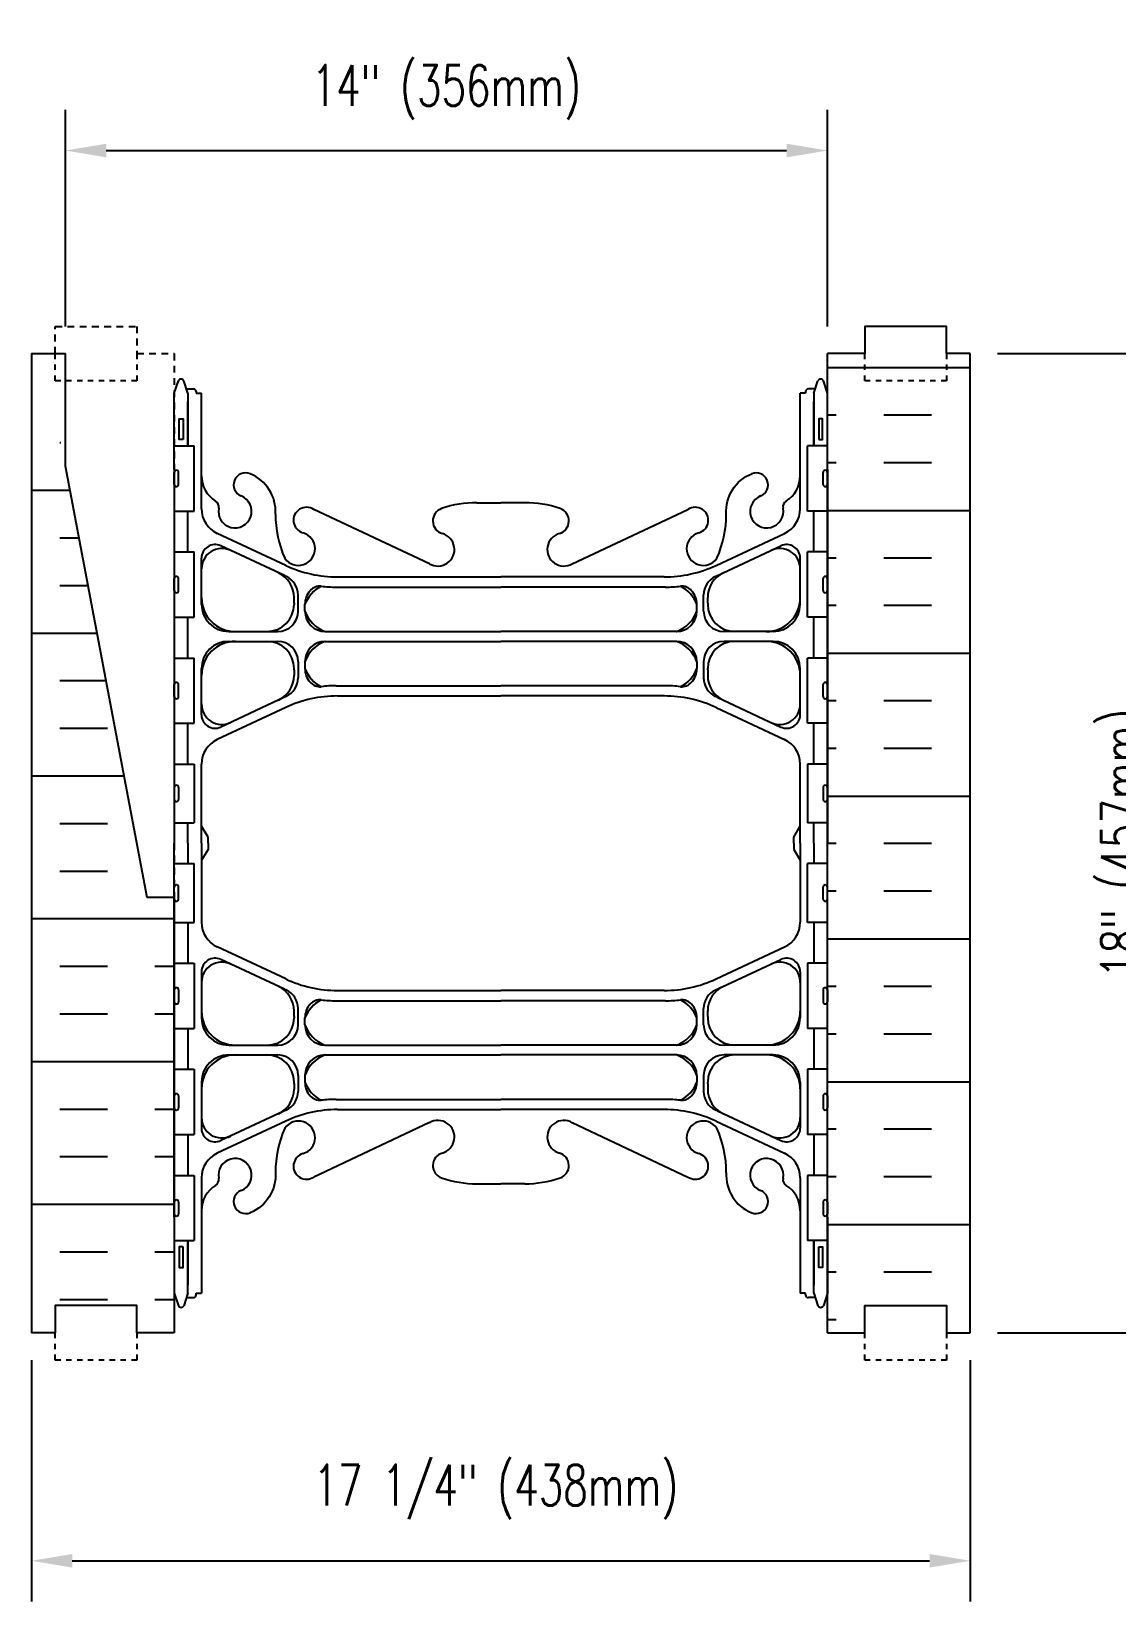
# Model space of a CAD drawing. Header units: inches. Extents: x 413.3 to 468.2, y 197.8 to 251.7.
# Drawn here: x 428.63 to 448.57, y 197.76 to 226.62 of the extents above; entities that cross this region are included whole.
import ezdxf

# ---------------------------------------------------------------- set-up
doc = ezdxf.new("R2010")
doc.units = ezdxf.units.IN
doc.header["$MEASUREMENT"] = 0
doc.linetypes.add('DASHED2', pattern=[0.375, 0.25, -0.125])
doc.linetypes.add('HIDDEN2', pattern=[0.1875, 0.125, -0.0625])
for name, color, linetype in [('HATCH', 12, 'Continuous'), ('Hidden2', 12, 'HIDDEN2'), ('line25', 2, 'Continuous'), ('LINE50', 5, 'Continuous'), ('LINE9', 9, 'Continuous'), ('TEXT', 4, 'Continuous'), ('Web_Edge', 9, 'Continuous')]:
    doc.layers.add(name, color=color, linetype=linetype)
doc.styles.add('DIM', font='romans.shx', dxfattribs={"width": 0.7})
doc.dimstyles.new('ext_8', dxfattribs={"dimscale": 8, "dimtxt": 0.09375, "dimasz": 0.09375, "dimexe": 0.09375, "dimexo": 0.0625, "dimgap": 0.0625, "dimtad": 1, "dimdec": 3, "dimzin": 3, "dimdsep": 46, "dimlunit": 4, "dimtxsty": 'DIM', "dimcen": 0.09, "dimdle": 0.09375, "dimclrt": 4, "dimadec": 0, "dimazin": 0, "dimtfac": 1, "dimtdec": 3, "dimtmove": 2, "dimatfit": 3, "dimfxl": 0, "dimfrac": 2, "dimtolj": 1, "dimtzin": 0, "dimarcsym": 0})

# ---------------------------------------------------------------- blocks, each defined once
blk = doc.blocks.new('*D32')
at = {"layer": 'Defpoints', "color": 0}
for p in [(445.883, 220.696), (445.883, 202.696), (449.895, 202.696)]:
    blk.add_point(p, dxfattribs=at)
at = {"layer": 'TEXT', "color": 0, "lineweight": -2}
for p, q in [((446.383, 220.696), (450.645, 220.696)), ((449.895, 219.946), (449.895, 203.446)), ((446.383, 202.696), (450.645, 202.696))]:
    blk.add_line(p, q, dxfattribs=at)
at = {"layer": 'TEXT', "color": 0}
for points in [[(449.77, 219.946), (450.02, 219.946), (449.895, 220.696)], [(449.77, 203.446), (450.02, 203.446), (449.895, 202.696)]]:
    blk.add_solid(points, dxfattribs=at)
at = {"layer": 'TEXT', "color": 4, "insert": (448.786, 211.696), "char_height": 0.75, "attachment_point": 5, "rotation": 90, "style": 'DIM'}
blk.add_mtext('\\A1;18" (457mm)', dxfattribs=at)
blk = doc.blocks.new('*D33')
at = {"layer": 'Defpoints', "color": 0}
for p in [(443.258, 224.429), (429.258, 220.696), (443.258, 220.696)]:
    blk.add_point(p, dxfattribs=at)
at = {"layer": 'TEXT', "color": 0, "lineweight": -2}
for p, q in [((429.258, 221.196), (429.258, 225.179)), ((443.258, 221.196), (443.258, 225.179)), ((430.008, 224.429), (442.508, 224.429))]:
    blk.add_line(p, q, dxfattribs=at)
at = {"layer": 'TEXT', "color": 0}
for points in [[(430.008, 224.554), (430.008, 224.304), (429.258, 224.429)], [(442.508, 224.554), (442.508, 224.304), (443.258, 224.429)]]:
    blk.add_solid(points, dxfattribs=at)
at = {"layer": 'TEXT', "color": 4, "insert": (436.258, 225.5), "char_height": 0.75, "attachment_point": 5, "style": 'DIM'}
blk.add_mtext('\\A1;14" (356mm)', dxfattribs=at)
blk = doc.blocks.new('*D34')
at = {"layer": 'Defpoints', "color": 0}
for p in [(428.633, 202.696), (445.883, 202.696), (445.883, 198.506)]:
    blk.add_point(p, dxfattribs=at)
at = {"layer": 'TEXT', "color": 0, "lineweight": -2}
for p, q in [((428.633, 202.196), (428.633, 197.756)), ((445.883, 202.196), (445.883, 197.756)), ((429.383, 198.506), (445.133, 198.506))]:
    blk.add_line(p, q, dxfattribs=at)
at = {"layer": 'TEXT', "color": 0}
for points in [[(429.383, 198.631), (429.383, 198.381), (428.633, 198.506)], [(445.133, 198.631), (445.133, 198.381), (445.883, 198.506)]]:
    blk.add_solid(points, dxfattribs=at)
at = {"layer": 'TEXT', "color": 4, "insert": (437.167, 199.771), "char_height": 0.75, "attachment_point": 5, "style": 'DIM'}
blk.add_mtext('\\A1;17 1/4" (438mm)', dxfattribs=at)

msp = doc.modelspace()

# ---------------------------------------------------------------- hatches: boundary and pattern name
at = {"layer": 'HATCH'}
h = msp.add_hatch(dxfattribs=at)
h.set_pattern_fill('INSUL', color=256, scale=7, style=0)
h.set_pattern_definition([(180, (3369.419, -194.3136), (0, 2.625), []), (180, (3369.419, -193.4386), (0, 2.625), [0.875, -0.875]), (180, (3369.419, -192.5636), (0, 2.625), [0.875, -0.875])])
h.paths.add_polyline_path([(445.8825, 202.6959), (445.445, 202.6959), (445.445, 203.1959), (443.945, 203.1959), (443.945, 202.6959), (443.2575, 202.6959), (443.2575, 220.6959), (443.945, 220.6959), (443.945, 221.1959), (445.445, 221.1959), (445.445, 220.6959), (445.8825, 220.6959)])
h = msp.add_hatch(dxfattribs=at)
h.set_pattern_fill('INSUL', color=256, scale=7, style=0)
h.set_pattern_definition([(0, (-2498.5994, -249.0668), (0, 2.625), []), (0, (-2498.5994, -248.1918), (0, 2.625), [0.875, -0.875]), (0, (-2498.5994, -247.3168), (0, 2.625), [0.875, -0.875])])
edge = h.paths.add_edge_path()
edge.add_line((431.2575, 210.6959), (430.7575, 210.6959))
edge.add_line((430.7575, 210.6959), (429.0075, 219.9459))
edge.add_line((429.0075, 219.9459), (429.0075, 220.6959))
edge.add_line((429.0075, 220.6959), (428.6325, 220.6959))
edge.add_line((428.6325, 220.6959), (428.6325, 202.6959))
edge.add_line((428.6325, 202.6959), (429.07, 202.6959))
edge.add_line((429.07, 202.6959), (429.07, 203.1959))
edge.add_line((429.07, 203.1959), (430.57, 203.1959))
edge.add_line((430.57, 203.1959), (430.57, 202.6959))
edge.add_line((430.57, 202.6959), (431.0075, 202.6959))
edge.add_line((431.2575, 210.6959), (431.2575, 202.6959))

# ---------------------------------------------------------------- linework, layer by layer
at = {"layer": 'Hidden2'}
msp.add_lwpolyline([(429.0075, 220.6959), (429.07, 220.6959), (429.07, 221.1959), (430.57, 221.1959), (430.57, 220.6959), (431.2575, 220.6959), (431.2575, 210.6959)], dxfattribs=at)
at = {"layer": 'line25'}
for p, q in [((443.2575, 202.6959), (443.2575, 220.6959)), ((431.2575, 219.0009), (431.6225, 219.0009)), ((431.6225, 217.8009), (431.6225, 219.0009)), ((443.2575, 219.0009), (442.8926, 219.0009)), ((442.8926, 217.8009), (442.8926, 219.0009)), ((431.2575, 218.2909), (431.2575, 218.5109)), ((431.2975, 218.5509), (431.2975, 218.5509)), ((431.3375, 218.2909), (431.3375, 218.5109)), ((443.1775, 218.2909), (443.1775, 218.5109)), ((443.2175, 218.5509), (443.2175, 218.5509)), ((443.2575, 218.2909), (443.2575, 218.5109)), ((431.2575, 218.4559), (431.2575, 218.4559)), ((431.2575, 218.3459), (431.2575, 218.3459)), ((431.2975, 218.2509), (431.2975, 218.2509)), ((443.2175, 218.2509), (443.2175, 218.2509)), ((443.2575, 218.4559), (443.2575, 218.4559)), ((443.2575, 218.3459), (443.2575, 218.3459)), ((431.2575, 217.8009), (431.6225, 217.8009)), ((443.2575, 217.8009), (442.8926, 217.8009)), ((431.2575, 217.0509), (431.6225, 217.0509)), ((431.6225, 215.8509), (431.6225, 217.0509)), ((443.2575, 217.0509), (442.8926, 217.0509)), ((442.8926, 215.8509), (442.8926, 217.0509)), ((431.2575, 216.3409), (431.2575, 216.5609)), ((431.2575, 216.5059), (431.2575, 216.5059)), ((431.2975, 216.6009), (431.2975, 216.6009)), ((431.3375, 216.3409), (431.3375, 216.5609)), ((443.1775, 216.3409), (443.1775, 216.5609)), ((443.2175, 216.6009), (443.2175, 216.6009)), ((443.2575, 216.3409), (443.2575, 216.5609)), ((443.2575, 216.5059), (443.2575, 216.5059)), ((431.2575, 216.3959), (431.2575, 216.3959)), ((431.2975, 216.3009), (431.2975, 216.3009)), ((443.2175, 216.3009), (443.2175, 216.3009)), ((443.2575, 216.3959), (443.2575, 216.3959)), ((431.2575, 215.8509), (431.6225, 215.8509)), ((443.2575, 215.8509), (442.8926, 215.8509)), ((431.2575, 215.1009), (431.6225, 215.1009)), ((431.6225, 213.9009), (431.6225, 215.1009)), ((443.2575, 215.1009), (442.8926, 215.1009)), ((442.8926, 213.9009), (442.8926, 215.1009)), ((431.2575, 214.3909), (431.2575, 214.6109)), ((431.2575, 214.5559), (431.2575, 214.5559)), ((431.2975, 214.6509), (431.2975, 214.6509)), ((431.3375, 214.3909), (431.3375, 214.6109)), ((443.1775, 214.3909), (443.1775, 214.6109)), ((443.2175, 214.6509), (443.2175, 214.6509)), ((443.2575, 214.3909), (443.2575, 214.6109)), ((443.2575, 214.5559), (443.2575, 214.5559)), ((431.2575, 214.4459), (431.2575, 214.4459)), ((431.2975, 214.3509), (431.2975, 214.3509)), ((443.2175, 214.3509), (443.2175, 214.3509)), ((443.2575, 214.4459), (443.2575, 214.4459)), ((431.2575, 213.9009), (431.6225, 213.9009)), ((443.2575, 213.9009), (442.8926, 213.9009)), ((431.2575, 213.1509), (431.6225, 213.1509)), ((431.6225, 213.1509), (431.6225, 212.0709)), ((443.2575, 213.1509), (442.8926, 213.1509)), ((442.8926, 213.1509), (442.8926, 212.0709)), ((431.2575, 212.7209), (431.2575, 212.5009)), ((431.2975, 212.7609), (431.2975, 212.7609)), ((431.3375, 212.7209), (431.3375, 212.5009)), ((443.1775, 212.7209), (443.1775, 212.5009)), ((443.2175, 212.7609), (443.2175, 212.7609)), ((443.2575, 212.7209), (443.2575, 212.5009)), ((431.2575, 212.6659), (431.2575, 212.6659)), ((431.2575, 212.5559), (431.2575, 212.5559)), ((431.2975, 212.4609), (431.2975, 212.4609)), ((443.2175, 212.4609), (443.2175, 212.4609)), ((443.2575, 212.6659), (443.2575, 212.6659)), ((443.2575, 212.5559), (443.2575, 212.5559)), ((431.2575, 212.0709), (431.6225, 212.0709)), ((443.2575, 212.0709), (442.8926, 212.0709)), ((431.2575, 211.3209), (431.6225, 211.3209)), ((431.6225, 210.2409), (431.6225, 211.3209)), ((443.2575, 211.3209), (442.8926, 211.3209)), ((442.8926, 210.2409), (442.8926, 211.3209)), ((431.2575, 210.6709), (431.2575, 210.8909)), ((431.2575, 210.8359), (431.2575, 210.8359)), ((431.2575, 210.7259), (431.2575, 210.7259)), ((431.2975, 210.9309), (431.2975, 210.9309)), ((431.3375, 210.6709), (431.3375, 210.8909)), ((443.1775, 210.6709), (443.1775, 210.8909)), ((443.2175, 210.9309), (443.2175, 210.9309)), ((443.2575, 210.6709), (443.2575, 210.8909)), ((443.2575, 210.8359), (443.2575, 210.8359)), ((443.2575, 210.7259), (443.2575, 210.7259)), ((431.2575, 210.6959), (431.2575, 202.6959)), ((431.2975, 210.6309), (431.2975, 210.6309)), ((443.2175, 210.6309), (443.2175, 210.6309)), ((431.2575, 210.2409), (431.6225, 210.2409)), ((443.2575, 210.2409), (442.8926, 210.2409)), ((431.2575, 209.4909), (431.6225, 209.4909)), ((431.6225, 209.4909), (431.6225, 208.2909)), ((443.2575, 209.4909), (442.8926, 209.4909)), ((442.8926, 209.4909), (442.8926, 208.2909)), ((431.2575, 209.0009), (431.2575, 208.7809)), ((431.2975, 209.0409), (431.2975, 209.0409)), ((431.3375, 209.0009), (431.3375, 208.7809)), ((443.1775, 209.0009), (443.1775, 208.7809)), ((443.2175, 209.0409), (443.2175, 209.0409)), ((443.2575, 209.0009), (443.2575, 208.7809)), ((431.2575, 208.9459), (431.2575, 208.9459)), ((431.2575, 208.8359), (431.2575, 208.8359)), ((431.2975, 208.7409), (431.2975, 208.7409)), ((443.2175, 208.7409), (443.2175, 208.7409)), ((443.2575, 208.9459), (443.2575, 208.9459)), ((443.2575, 208.8359), (443.2575, 208.8359)), ((431.2575, 208.2909), (431.6225, 208.2909)), ((443.2575, 208.2909), (442.8926, 208.2909)), ((431.2575, 207.5409), (431.6225, 207.5409)), ((431.6225, 207.5409), (431.6225, 206.3409)), ((443.2575, 207.5409), (442.8926, 207.5409)), ((442.8926, 207.5409), (442.8926, 206.3409)), ((431.2575, 207.0509), (431.2575, 206.8309)), ((431.2575, 206.9959), (431.2575, 206.9959)), ((431.3375, 207.0509), (431.3375, 206.8309)), ((443.1775, 207.0509), (443.1775, 206.8309)), ((443.2575, 207.0509), (443.2575, 206.8309)), ((443.2575, 206.9959), (443.2575, 206.9959)), ((431.2575, 206.8859), (431.2575, 206.8859)), ((431.2975, 206.7909), (431.2975, 206.7909)), ((443.2175, 206.7909), (443.2175, 206.7909)), ((443.2575, 206.8859), (443.2575, 206.8859)), ((431.2575, 206.3409), (431.6225, 206.3409)), ((443.2575, 206.3409), (442.8926, 206.3409)), ((431.2575, 205.5909), (431.6225, 205.5909)), ((431.6225, 205.5909), (431.6225, 204.3909)), ((443.2575, 205.5909), (442.8926, 205.5909)), ((442.8926, 205.5909), (442.8926, 204.3909)), ((431.2575, 205.1009), (431.2575, 204.8809)), ((431.2575, 205.0459), (431.2575, 205.0459)), ((431.2575, 204.9359), (431.2575, 204.9359)), ((431.2975, 205.1409), (431.2975, 205.1409)), ((431.3375, 205.1009), (431.3375, 204.8809)), ((443.1775, 205.1009), (443.1775, 204.8809)), ((443.2175, 205.1409), (443.2175, 205.1409)), ((443.2575, 205.1009), (443.2575, 204.8809)), ((443.2575, 205.0459), (443.2575, 205.0459)), ((443.2575, 204.9359), (443.2575, 204.9359)), ((431.2975, 204.8409), (431.2975, 204.8409)), ((443.2175, 204.8409), (443.2175, 204.8409)), ((431.2575, 204.3909), (431.6225, 204.3909)), ((443.2575, 204.3909), (442.8926, 204.3909))]:
    msp.add_line(p, q, dxfattribs=at)
for centre, start, end in [((431.2975, 218.5109), 90, 180), ((431.2975, 218.5109), 360, 90), ((443.2175, 218.5109), 90, 180), ((443.2175, 218.5109), 0, 90), ((431.2975, 218.2909), 180, 270), ((431.2975, 218.2909), 270, 0), ((443.2175, 218.2909), 180, 270), ((443.2175, 218.2909), 270, 0), ((431.2975, 216.5609), 90, 180), ((431.2975, 216.5609), 360, 90), ((443.2175, 216.5609), 90, 180), ((443.2175, 216.5609), 0, 90), ((431.2975, 216.3409), 180, 270), ((431.2975, 216.3409), 270, 0), ((443.2175, 216.3409), 180, 270), ((443.2175, 216.3409), 270, 0), ((431.2975, 214.6109), 90, 180), ((431.2975, 214.6109), 360, 90), ((443.2175, 214.6109), 90, 180), ((443.2175, 214.6109), 0, 90), ((431.2975, 214.3909), 180, 270), ((431.2975, 214.3909), 270, 0), ((443.2175, 214.3909), 180, 270), ((443.2175, 214.3909), 270, 0), ((431.2975, 212.7209), 90, 180), ((431.2975, 212.7209), 0, 90), ((443.2175, 212.7209), 90, 180), ((443.2175, 212.7209), 360, 90), ((431.2975, 212.5009), 180, 270), ((431.2975, 212.5009), 270, 0), ((443.2175, 212.5009), 180, 270), ((443.2175, 212.5009), 270, 0), ((431.2975, 210.8909), 90, 180), ((431.2975, 210.8909), 360, 90), ((443.2175, 210.8909), 90, 180), ((443.2175, 210.8909), 0, 90), ((431.2975, 210.6709), 180, 270), ((431.2975, 210.6709), 270, 0), ((443.2175, 210.6709), 180, 270), ((443.2175, 210.6709), 270, 0), ((431.2975, 209.0009), 90, 180), ((431.2975, 209.0009), 0, 90), ((443.2175, 209.0009), 90, 180), ((443.2175, 209.0009), 360, 90), ((431.2975, 208.7809), 180, 270), ((431.2975, 208.7809), 270, 0), ((443.2175, 208.7809), 180, 270), ((443.2175, 208.7809), 270, 0), ((431.2975, 207.0509), 90, 180), ((431.2975, 207.0509), 0, 90), ((443.2175, 207.0509), 90, 180), ((443.2175, 207.0509), 360, 90), ((431.2975, 206.8309), 180, 270), ((431.2975, 206.8309), 270, 0), ((443.2175, 206.8309), 180, 270), ((443.2175, 206.8309), 270, 0), ((431.2975, 205.1009), 90, 180), ((431.2975, 205.1009), 0, 90), ((443.2175, 205.1009), 90, 180), ((443.2175, 205.1009), 360, 90), ((431.2975, 204.8809), 180, 270), ((431.2975, 204.8809), 270, 0), ((443.2175, 204.8809), 180, 270), ((443.2175, 204.8809), 270, 0)]:
    msp.add_arc(centre, 0.04, start, end, dxfattribs=at)
at = {"layer": 'LINE50'}
for p, q in [((428.6325, 220.6959), (428.6325, 220.6959)), ((428.6325, 220.6959), (428.6325, 202.6959)), ((428.6325, 220.6959), (429.2575, 220.6959)), ((445.8825, 202.6959), (445.8825, 220.6959))]:
    msp.add_line(p, q, dxfattribs=at)
for points in [[(445.8825, 220.6959), (445.445, 220.6959), (445.445, 221.1959), (443.945, 221.1959), (443.945, 220.6959), (443.2575, 220.6959)], [(431.2575, 210.6959), (430.7575, 210.6959), (429.2575, 218.6245), (429.2575, 220.6959)], [(431.2575, 202.6959), (430.57, 202.6959), (430.57, 203.1959), (429.07, 203.1959), (429.07, 202.6959), (428.6325, 202.6959)], [(443.2575, 202.6959), (443.945, 202.6959), (443.945, 203.1959), (445.445, 203.1959), (445.445, 202.6959), (445.8825, 202.6959)]]:
    msp.add_lwpolyline(points, dxfattribs=at)
at = {"layer": 'LINE9', "linetype": 'DASHED2', "ltscale": 0.15}
for points in [[(430.57, 220.6959), (430.57, 220.6959), (430.57, 220.1959), (429.07, 220.1959), (429.07, 220.6959), (429.07, 220.6959)], [(445.445, 220.6959), (445.445, 220.6959), (445.445, 220.1959), (443.945, 220.1959), (443.945, 220.6959), (443.945, 220.6959)], [(445.445, 220.6959), (445.445, 220.6959), (445.445, 220.1959), (443.945, 220.1959), (443.945, 220.6959), (443.945, 220.6959)], [(430.57, 202.6959), (430.57, 202.6959), (430.57, 202.1959), (429.07, 202.1959), (429.07, 202.6959), (429.07, 202.6959)], [(445.445, 202.6959), (445.445, 202.6959), (445.445, 202.1959), (443.945, 202.1959), (443.945, 202.6959), (443.945, 202.6959)]]:
    msp.add_lwpolyline(points, dxfattribs=at)
at = {"layer": 'Web_Edge'}
for p, q in [((431.2575, 219.9672), (431.3325, 220.1972)), ((431.5075, 219.9672), (431.4325, 220.1972)), ((431.4814, 220.0472), (431.6075, 220.0472)), ((431.5075, 219.9672), (431.5075, 219.0009)), ((431.6575, 219.9972), (431.6575, 219.9672)), ((431.6575, 219.9972), (431.6575, 219.9972)), ((431.6575, 219.9672), (431.7575, 219.9672)), ((431.7575, 217.8452), (431.7575, 219.9672)), ((442.7575, 217.8452), (442.7575, 219.9672)), ((442.8575, 219.9672), (442.7575, 219.9672)), ((442.8575, 219.9972), (442.8575, 219.9972)), ((442.8575, 219.9972), (442.8575, 219.9672)), ((443.0336, 220.0472), (442.9075, 220.0472)), ((443.0075, 219.9672), (443.0825, 220.1972)), ((443.0075, 219.9672), (443.0075, 219.0009)), ((443.2575, 219.9672), (443.1825, 220.1972)), ((436.8183, 217.9561), (437.2575, 217.9561)), ((437.6968, 217.9561), (437.2575, 217.9561)), ((435.9473, 216.8323), (433.8201, 217.8316)), ((438.5677, 216.8323), (440.6949, 217.8316)), ((433.3038, 216.8035), (432.0456, 217.3924)), ((441.2112, 216.8035), (442.4695, 217.3924)), ((433.2798, 216.616), (432.1135, 217.1618)), ((441.2353, 216.616), (442.4016, 217.1618)), ((431.7575, 216.0872), (431.7575, 216.9354)), ((442.7575, 216.0872), (442.7575, 216.9354)), ((434.2575, 216.5914), (437.2575, 216.5914)), ((440.2575, 216.5914), (437.2575, 216.5914)), ((433.4575, 216.1107), (433.4575, 216.2148)), ((433.5325, 215.9622), (433.5325, 216.2592)), ((434.2335, 216.4039), (437.2575, 216.4039)), ((440.2815, 216.4039), (437.2575, 216.4039)), ((440.9825, 215.9622), (440.9825, 216.2592)), ((441.0575, 216.1107), (441.0575, 216.2148)), ((433.4575, 216.1107), (433.4575, 216.0872)), ((433.6575, 215.9622), (433.6575, 216.0881)), ((440.8575, 215.9622), (440.8575, 216.0881)), ((441.0575, 216.1107), (441.0575, 216.0872)), ((432.2575, 215.5872), (433.1575, 215.5872)), ((432.2575, 215.4072), (433.1575, 215.4072)), ((434.0325, 215.5872), (437.2575, 215.5872)), ((434.0325, 215.4072), (437.2575, 215.4072)), ((440.4825, 215.5872), (437.2575, 215.5872)), ((440.4825, 215.4072), (437.2575, 215.4072)), ((442.2575, 215.5872), (441.3575, 215.5872)), ((442.2575, 215.4072), (441.3575, 215.4072)), ((433.5325, 215.0322), (433.5325, 214.7351)), ((433.6575, 215.0322), (433.6575, 214.9185)), ((433.6575, 215.0322), (433.6575, 214.9065)), ((440.8575, 215.0322), (440.8575, 214.9065)), ((440.8575, 215.0322), (440.8575, 214.9185)), ((440.9825, 215.0322), (440.9825, 214.7351)), ((431.7575, 214.0589), (431.7575, 214.9072)), ((433.4575, 214.8837), (433.4575, 214.9072)), ((433.4575, 214.8837), (433.4575, 214.7796)), ((441.0575, 214.8837), (441.0575, 214.9072)), ((441.0575, 214.8837), (441.0575, 214.7796)), ((442.7575, 214.0589), (442.7575, 214.9072)), ((434.2343, 214.5908), (437.2575, 214.5908)), ((440.2807, 214.5908), (437.2575, 214.5908)), ((433.3038, 214.1908), (432.0456, 213.602)), ((433.2806, 214.3787), (432.1135, 213.8325)), ((434.2575, 214.403), (437.2575, 214.403)), ((440.2575, 214.403), (437.2575, 214.403)), ((441.2112, 214.1908), (442.4695, 213.602)), ((441.2344, 214.3787), (442.4016, 213.8325)), ((431.7575, 211.6959), (431.7575, 213.1491)), ((442.7575, 211.6959), (442.7575, 213.1491)), ((431.8775, 211.8083), (431.7575, 212.0083)), ((431.8775, 211.8083), (431.7575, 212.0083)), ((442.6375, 211.8083), (442.7575, 212.0083)), ((442.6375, 211.8083), (442.7575, 212.0083)), ((431.7575, 211.6959), (431.7575, 210.2427)), ((431.8775, 211.5836), (431.7575, 211.3836)), ((431.8775, 211.5836), (431.7575, 211.3836)), ((431.8775, 211.6959), (431.8775, 211.8083)), ((431.8775, 211.6959), (431.8775, 211.8083)), ((431.8775, 211.6959), (431.8775, 211.5836)), ((431.8775, 211.6959), (431.8775, 211.5836)), ((442.6375, 211.6959), (442.6375, 211.8083)), ((442.6375, 211.6959), (442.6375, 211.8083)), ((442.6375, 211.6959), (442.6375, 211.5836)), ((442.6375, 211.6959), (442.6375, 211.5836)), ((442.6375, 211.5836), (442.7575, 211.3836)), ((442.6375, 211.5836), (442.7575, 211.3836)), ((442.7575, 211.6959), (442.7575, 210.2427)), ((433.3038, 209.201), (432.0456, 209.7898)), ((433.2806, 209.0131), (432.1135, 209.5593)), ((441.2112, 209.201), (442.4695, 209.7898)), ((441.2344, 209.0131), (442.4016, 209.5593)), ((431.7575, 209.3329), (431.7575, 208.4846)), ((442.7575, 209.3329), (442.7575, 208.4846)), ((434.2575, 208.9889), (437.2575, 208.9889)), ((440.2575, 208.9889), (437.2575, 208.9889)), ((434.2335, 208.801), (437.2575, 208.801)), ((440.2815, 208.801), (437.2575, 208.801)), ((433.4575, 208.5082), (433.4575, 208.6123)), ((433.4575, 208.5082), (433.4575, 208.4846)), ((433.5325, 208.3596), (433.5325, 208.6567)), ((433.6575, 208.3593), (433.6575, 208.4852)), ((440.8575, 208.3593), (440.8575, 208.4852)), ((440.9825, 208.3596), (440.9825, 208.6567)), ((441.0575, 208.5082), (441.0575, 208.6123)), ((441.0575, 208.5082), (441.0575, 208.4846)), ((432.2575, 207.9846), (433.1575, 207.9846)), ((434.0325, 207.9843), (437.2575, 207.9843)), ((440.4825, 207.9843), (437.2575, 207.9843)), ((442.2575, 207.9846), (441.3575, 207.9846)), ((432.2575, 207.8046), (433.1575, 207.8046)), ((434.0325, 207.8043), (437.2575, 207.8043)), ((440.4825, 207.8043), (437.2575, 207.8043)), ((442.2575, 207.8046), (441.3575, 207.8046)), ((431.7575, 207.3046), (431.7575, 206.4564)), ((433.4575, 207.2811), (433.4575, 207.3046)), ((433.4575, 207.2811), (433.4575, 207.177)), ((433.5325, 207.4296), (433.5325, 207.1326)), ((433.6575, 207.4293), (433.6575, 207.3035)), ((433.6575, 207.4293), (433.6575, 207.3156)), ((440.8575, 207.4293), (440.8575, 207.3156)), ((440.8575, 207.4293), (440.8575, 207.3035)), ((440.9825, 207.4296), (440.9825, 207.1326)), ((441.0575, 207.2811), (441.0575, 207.3046)), ((441.0575, 207.2811), (441.0575, 207.177)), ((442.7575, 207.3046), (442.7575, 206.4564)), ((434.2343, 206.9879), (437.2575, 206.9879)), ((440.2807, 206.9879), (437.2575, 206.9879)), ((433.2798, 206.7758), (432.1135, 206.23)), ((434.2575, 206.8004), (437.2575, 206.8004)), ((440.2575, 206.8004), (437.2575, 206.8004)), ((441.2353, 206.7758), (442.4016, 206.23)), ((433.3038, 206.5883), (432.0456, 205.9995)), ((435.9473, 206.5596), (433.8201, 205.5602)), ((438.5677, 206.5596), (440.6949, 205.5602)), ((441.2112, 206.5883), (442.4695, 205.9995)), ((431.7575, 205.5466), (431.7575, 203.4246)), ((442.7575, 205.5466), (442.7575, 203.4246)), ((436.8183, 205.4357), (437.2575, 205.4357)), ((437.6968, 205.4357), (437.2575, 205.4357)), ((431.5075, 203.4246), (431.5075, 204.3909)), ((443.0075, 203.4246), (443.0075, 204.3909)), ((431.2575, 203.4246), (431.3325, 203.1946)), ((431.5075, 203.4246), (431.4325, 203.1946)), ((431.4814, 203.3446), (431.6075, 203.3446)), ((431.6575, 203.4246), (431.7575, 203.4246)), ((431.6575, 203.3946), (431.6575, 203.4246)), ((431.6575, 203.3946), (431.6575, 203.3946)), ((442.8575, 203.4246), (442.7575, 203.4246)), ((442.8575, 203.3946), (442.8575, 203.4246)), ((442.8575, 203.3946), (442.8575, 203.3946)), ((443.0336, 203.3446), (442.9075, 203.3446)), ((443.0075, 203.4246), (443.0825, 203.1946)), ((443.2575, 203.4246), (443.1825, 203.1946))]:
    msp.add_line(p, q, dxfattribs=at)
for points in [[(431.2575, 218.5672), (431.2575, 219.9672)], [(443.2575, 218.5672), (443.2575, 219.9672)], [(431.5075, 219.0009), (431.5075, 219.8172)], [(443.0075, 219.0009), (443.0075, 219.8172)], [(431.2575, 218.5672), (431.2575, 211.6959)], [(443.2575, 218.5672), (443.2575, 211.6959)], [(431.5075, 217.0509), (431.5075, 217.8072)], [(443.0075, 217.0509), (443.0075, 217.8009)], [(431.5075, 215.1009), (431.5075, 215.8572)], [(443.0075, 215.1009), (443.0075, 215.8509)], [(431.5075, 213.1509), (431.5075, 213.9104)], [(443.0075, 213.1509), (443.0075, 213.9009)], [(431.5075, 211.6959), (431.5075, 212.0804)], [(443.0075, 211.6959), (443.0075, 212.0709)], [(431.2575, 204.8246), (431.2575, 211.6959)], [(431.5075, 211.6959), (431.5075, 211.3209)], [(443.0075, 211.6959), (443.0075, 211.3209)], [(443.2575, 204.8246), (443.2575, 211.6959)], [(431.5075, 210.2409), (431.5075, 209.4909)], [(443.0075, 210.2409), (443.0075, 209.4909)], [(431.5075, 208.2909), (431.5075, 207.5409)], [(443.0075, 208.2909), (443.0075, 207.5409)], [(431.5075, 206.3409), (431.5075, 205.5909)], [(443.0075, 206.3409), (443.0075, 205.5909)], [(431.2575, 204.8246), (431.2575, 203.4246)], [(443.2575, 204.8246), (443.2575, 203.4246)], [(431.5075, 204.3909), (431.5075, 203.5746)], [(443.0075, 204.3909), (443.0075, 203.5746)]]:
    msp.add_lwpolyline(points, dxfattribs=at)
for points in [[(431.4175, 219.1172), (431.3475, 219.1172), (431.3475, 219.4972), (431.4175, 219.4972)], [(443.0975, 219.1172), (443.1675, 219.1172), (443.1675, 219.4972), (443.0975, 219.4972)], [(431.4175, 204.2746), (431.3475, 204.2746), (431.3475, 203.8946), (431.4175, 203.8946)], [(443.0975, 204.2746), (443.1675, 204.2746), (443.1675, 203.8946), (443.0975, 203.8946)]]:
    msp.add_lwpolyline(points, close=True, dxfattribs=at)
for points in [[(433.1158, 217.7458, 0.3253125), (432.6492, 218.4879)], [(441.3992, 217.7458, -0.3253125), (441.8658, 218.4879)], [(433.1158, 205.6461, -0.3253125), (432.6492, 204.9039)], [(441.3992, 205.6461, 0.3253125), (441.8658, 204.9039)]]:
    msp.add_lwpolyline(points, format="xyb", dxfattribs=at)
for centre, radius, start, end in [((431.3825, 220.1705), 0.0567, 28.07249, 151.92751), ((443.1325, 220.1705), 0.0567, 28.07249, 151.92751), ((431.6075, 219.9972), 0.05, 0, 90), ((442.9075, 219.9972), 0.05, 90, 180), ((432.5675, 218.2837), 0.22, 68.19625, 248.19625), ((441.9475, 218.2837), 0.22, 291.80375, 111.80375), ((432.3075, 218.4519), 0.55, 180, 238.0732), ((442.2075, 218.4519), 0.55, 301.9268, 0), ((431.9506, 217.879), 0.125, 348.90556, 58.0732), ((432.3725, 217.7962), 0.305, 168.90556, 68.19625), ((436.8183, 215.9561), 2, 90, 108.92296), ((437.6968, 215.9561), 2, 71.07704, 90), ((442.1425, 217.7962), 0.305, 111.80375, 11.09444), ((442.5645, 217.879), 0.125, 121.9268, 191.09444), ((432.2575, 217.8452), 0.5, 180, 244.92041), ((435.1158, 217.7463), 2, 180.01456, 203.96383), ((433.6868, 217.6321), 0.24, 56.25, 254.27465), ((436.2475, 217.621), 0.24, 108.92296, 254.27465), ((438.2675, 217.621), 0.24, 285.72535, 71.07704), ((440.8283, 217.6321), 0.24, 285.72535, 123.75), ((439.3992, 217.7463), 2, 336.03617, 359.98544), ((442.2575, 217.8452), 0.5, 295.07959, 0), ((433.5391, 217.1075), 0.305, 214.67032, 74.27465), ((436.0998, 217.0964), 0.305, 240, 74.27465), ((438.4152, 217.0964), 0.305, 105.72535, 300), ((440.976, 217.1075), 0.305, 105.72535, 325.32968), ((432.0075, 216.9354), 0.25, 64.92041, 180), ((432.1325, 216.7389), 0.375, 64.92041, 180), ((442.3825, 216.7389), 0.375, 0, 115.07959), ((442.5075, 216.9354), 0.25, 0, 115.07959), ((434.2575, 218.8414), 2.25, 244.92041, 270), ((440.2575, 218.8414), 2.25, 270, 295.07959), ((432.9575, 216.2148), 0.5, 0, 64.92041), ((434.2335, 218.6539), 2.25, 244.92041, 245.94764), ((433.1564, 216.2589), 0.3762, 0.05139, 64.80806), ((441.3587, 216.2589), 0.3762, 115.19194, 179.94861), ((441.5575, 216.2148), 0.5, 115.07959, 180), ((440.2815, 218.6539), 2.25, 294.05236, 295.07959), ((432.3825, 216.2122), 0.625, 180, 270), ((434.2406, 215.8653), 0.6242, 117.09656, 159.08811), ((434.0337, 216.0878), 0.3762, 138.37041, 179.94861), ((433.9394, 216.1716), 0.25, 86.12089, 138.37041), ((434.2335, 218.6539), 2.25, 262.92277, 270), ((440.2815, 218.6539), 2.25, 270, 277.07723), ((440.5757, 216.1716), 0.25, 41.62959, 93.87911), ((440.2744, 215.8653), 0.6242, 20.91189, 62.90344), ((440.4814, 216.0878), 0.3762, 0.05139, 41.62959), ((442.1325, 216.2122), 0.625, 270, 0), ((432.2575, 216.0872), 0.5, 180, 270), ((432.9575, 216.0872), 0.5, 270, 0), ((433.1575, 215.9622), 0.375, 270, 0), ((434.2393, 216.169), 0.6175, 199.56816, 250.43184), ((434.0325, 215.9622), 0.375, 180, 270), ((440.4825, 215.9622), 0.375, 270, 0), ((440.2757, 216.169), 0.6175, 289.56816, 340.43184), ((441.3575, 215.9622), 0.375, 180, 270), ((441.5575, 216.0872), 0.5, 180, 270), ((442.2575, 216.0872), 0.5, 270, 0), ((432.3825, 214.7822), 0.625, 90, 180), ((432.2575, 214.9072), 0.5, 90, 180), ((432.9575, 214.9072), 0.5, 0, 90), ((433.1575, 215.0322), 0.375, 360, 90), ((434.2393, 214.8256), 0.6175, 109.64583, 160.43184), ((434.0325, 215.0322), 0.375, 90, 180), ((440.4825, 215.0322), 0.375, 360, 90), ((440.2757, 214.8256), 0.6175, 19.56816, 70.35417), ((441.3575, 215.0322), 0.375, 90, 180), ((441.5575, 214.9072), 0.5, 90, 180), ((442.1325, 214.7822), 0.625, 360, 90), ((442.2575, 214.9072), 0.5, 0, 90), ((432.9575, 214.7796), 0.5, 295.07959, 360), ((434.2406, 215.1293), 0.6242, 200.91189, 242.89488), ((434.0336, 214.9068), 0.3761, 180.04913, 221.61347), ((440.2744, 215.1293), 0.6242, 297.10512, 339.08811), ((440.4814, 214.9068), 0.3761, 318.38653, 359.95087), ((441.5575, 214.7796), 0.5, 180, 244.92041), ((433.1564, 214.7355), 0.3761, 295.18699, 359.95087), ((433.9393, 214.823), 0.25, 221.61347, 273.89879), ((434.2343, 212.3408), 2.25, 90, 97.09702), ((440.2807, 212.3408), 2.25, 82.90298, 90), ((440.5757, 214.823), 0.25, 266.10121, 318.38653), ((441.3586, 214.7355), 0.3761, 180.04913, 244.81301), ((432.1325, 214.2554), 0.375, 180, 295.07959), ((434.2343, 212.3408), 2.25, 114.07524, 115.07959), ((434.2575, 212.153), 2.25, 90, 115.07959), ((440.2575, 212.153), 2.25, 64.92041, 90), ((440.2807, 212.3408), 2.25, 64.92041, 65.92476), ((442.3825, 214.2554), 0.375, 244.92041, 360), ((432.0075, 214.0589), 0.25, 180, 295.07959), ((442.5075, 214.0589), 0.25, 244.92041, 0), ((432.2575, 213.1491), 0.5, 115.07959, 180), ((442.2575, 213.1491), 0.5, 0, 64.92041), ((432.2575, 210.2427), 0.5, 180, 244.92041), ((442.2575, 210.2427), 0.5, 295.07959, 360), ((432.0075, 209.3329), 0.25, 64.92041, 180), ((442.5075, 209.3329), 0.25, 360, 115.07959), ((432.1325, 209.1364), 0.375, 64.92041, 180), ((442.3825, 209.1364), 0.375, 0, 115.07959), ((432.9575, 208.6123), 0.5, 0, 64.92041), ((434.2343, 211.051), 2.25, 244.92041, 245.92476), ((434.2575, 211.2389), 2.25, 244.92041, 270), ((433.1564, 208.6563), 0.3761, 0.04913, 64.81301), ((440.2575, 211.2389), 2.25, 270, 295.07959), ((441.3586, 208.6563), 0.3761, 115.18699, 179.95087), ((441.5575, 208.6123), 0.5, 115.07959, 180), ((440.2807, 211.051), 2.25, 294.07524, 295.07959), ((434.2406, 208.2624), 0.6242, 117.09656, 159.08811), ((434.0337, 208.4849), 0.3762, 138.37041, 179.94861), ((433.9394, 208.5687), 0.25, 86.12089, 138.37041), ((434.2335, 211.051), 2.25, 262.92277, 270), ((440.2815, 211.051), 2.25, 270, 277.07723), ((440.5757, 208.5687), 0.25, 41.62959, 93.87911), ((440.2744, 208.2624), 0.6242, 20.91189, 62.90344), ((440.4814, 208.4849), 0.3762, 0.05139, 41.62959), ((432.3825, 208.6096), 0.625, 180, 270), ((432.2575, 208.4846), 0.5, 180, 270), ((432.9575, 208.4846), 0.5, 270, 0), ((441.5575, 208.4846), 0.5, 180, 270), ((442.1325, 208.6096), 0.625, 270, 0), ((442.2575, 208.4846), 0.5, 270, 360), ((433.1575, 208.3596), 0.375, 270, 0), ((434.0325, 208.3593), 0.375, 180, 270), ((434.2393, 208.5661), 0.6175, 199.56816, 250.43184), ((440.2757, 208.5661), 0.6175, 289.56816, 340.43184), ((440.4825, 208.3593), 0.375, 270, 0), ((441.3575, 208.3596), 0.375, 180, 270), ((432.2575, 207.3046), 0.5, 90, 180), ((432.3825, 207.1796), 0.625, 90, 180), ((432.9575, 207.3046), 0.5, 0, 90), ((433.1575, 207.4296), 0.375, 360, 90), ((434.0325, 207.4293), 0.375, 90, 180), ((434.2393, 207.2227), 0.6175, 109.64583, 160.43184), ((440.4825, 207.4293), 0.375, 360, 90), ((440.2757, 207.2227), 0.6175, 19.56816, 70.35417), ((441.3575, 207.4296), 0.375, 90, 180), ((441.5575, 207.3046), 0.5, 90, 180), ((442.1325, 207.1796), 0.625, 360, 90), ((442.2575, 207.3046), 0.5, 360, 90), ((434.0336, 207.3039), 0.3761, 180.04913, 221.61347), ((434.2406, 207.5263), 0.6242, 200.91189, 242.89488), ((440.2744, 207.5263), 0.6242, 297.10512, 339.08811), ((440.4814, 207.3039), 0.3761, 318.38653, 359.95087), ((432.9575, 207.177), 0.5, 295.07959, 360), ((433.1564, 207.133), 0.3762, 295.19194, 359.94861), ((433.9393, 207.2201), 0.25, 221.61347, 273.89879), ((434.2343, 204.7379), 2.25, 90, 97.09702), ((440.2807, 204.7379), 2.25, 82.90298, 90), ((440.5757, 207.2201), 0.25, 266.10121, 318.38653), ((441.3587, 207.133), 0.3762, 180.05139, 244.80806), ((441.5575, 207.177), 0.5, 180, 244.92041), ((434.2335, 204.7379), 2.25, 114.05236, 115.07959), ((434.2575, 204.5504), 2.25, 90, 115.07959), ((440.2575, 204.5504), 2.25, 64.92041, 90), ((440.2815, 204.7379), 2.25, 64.92041, 65.94764), ((432.1325, 206.6529), 0.375, 180, 295.07959), ((432.0075, 206.4564), 0.25, 180, 295.07959), ((435.1158, 205.6455), 2, 156.03617, 179.98544), ((433.5391, 206.2844), 0.305, 285.72535, 145.32968), ((436.0998, 206.2954), 0.305, 285.72535, 120), ((438.4152, 206.2954), 0.305, 60, 254.27465), ((440.976, 206.2844), 0.305, 34.67032, 254.27465), ((439.3992, 205.6455), 2, 0.01456, 23.96383), ((442.3825, 206.6529), 0.375, 244.92041, 360), ((442.5075, 206.4564), 0.25, 244.92041, 360), ((432.2575, 205.5466), 0.5, 115.07959, 180), ((432.3725, 205.5956), 0.305, 291.80375, 191.09444), ((433.6868, 205.7598), 0.24, 105.72535, 303.75), ((436.2475, 205.7708), 0.24, 105.72535, 251.07704), ((438.2675, 205.7708), 0.24, 288.92296, 74.27465), ((440.8283, 205.7598), 0.24, 236.25, 74.27465), ((442.1425, 205.5956), 0.305, 348.90556, 248.19625), ((442.2575, 205.5466), 0.5, 360, 64.92041), ((431.9506, 205.5128), 0.125, 301.9268, 11.09444), ((436.8183, 207.4357), 2, 251.07704, 270), ((437.6968, 207.4357), 2, 270, 288.92296), ((442.5645, 205.5128), 0.125, 168.90556, 238.0732), ((432.3075, 204.94), 0.55, 121.9268, 180), ((432.5675, 205.1081), 0.22, 111.80375, 291.80375), ((441.9475, 205.1081), 0.22, 248.19625, 68.19625), ((442.2075, 204.94), 0.55, 360, 58.0732), ((431.3825, 203.2213), 0.0567, 208.07249, 331.92751), ((431.6075, 203.3946), 0.05, 270, 0), ((442.9075, 203.3946), 0.05, 180, 270), ((443.1325, 203.2213), 0.0567, 208.07249, 331.92751)]:
    msp.add_arc(centre, radius, start, end, dxfattribs=at)

# ---------------------------------------------------------------- dimensions: what is measured, and where the dimension line sits
at = {"layer": 'TEXT'}
dim = msp.add_linear_dim(base=(443.2575, 224.429), p1=(429.2575, 220.6959), p2=(443.2575, 220.6959), text='14" (356mm)', dimstyle='ext_8', dxfattribs=at)
dim.commit()
dim.dimension.update_dxf_attribs({"geometry": '*D33', "text_midpoint": (436.2575, 225.5004)})
dim = msp.add_linear_dim(base=(449.8949, 202.6959), p1=(445.8825, 220.6959), p2=(445.8825, 202.6959), angle=90, text='18" (457mm)', dimstyle='ext_8', dxfattribs=at)
dim.commit()
dim.dimension.update_dxf_attribs({"geometry": '*D32', "text_midpoint": (448.7859, 211.6959), "dimtype": 160})
dim = msp.add_linear_dim(base=(445.8825, 198.506), p1=(428.6325, 202.6959), p2=(445.8825, 202.6959), text='17 1/4" (438mm)', dimstyle='ext_8', dxfattribs=at)
dim.commit()
dim.dimension.update_dxf_attribs({"geometry": '*D34', "text_midpoint": (437.1666, 199.7709), "dimtype": 160})

doc.saveas('drawing.dxf')
